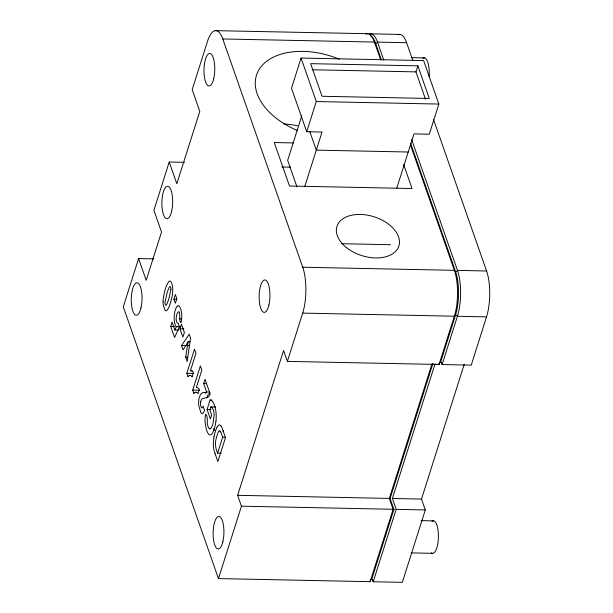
<?xml version="1.0" encoding="UTF-8"?>
<svg xmlns="http://www.w3.org/2000/svg" width="613" height="613" viewBox="0 0 613 613"><rect width="100%" height="100%" fill="white"/><g stroke="black" fill="none" stroke-linecap="round" stroke-linejoin="round"><path stroke-width="0.92" d="M188.153 341.663L183.118 349.9L181.563 345.471L189.248 334.208L190.543 337.901L187.203 361.578L185.655 357.149L188.153 341.663L190.061 341.702M200.696 401.967L201.033 400.603A7.057 2.345 -88.8 0 1 202.236 398.68L207.891 397.293A14.383 4.774 -88.8 0 0 208.32 396.933A15.179 5.034 -88.8 0 0 210.159 393.883L205.026 379.24L203.662 383.562L206.612 391.991L209.485 392.052M213.975 436.885L214.052 436.502A27.355 9.08 -88.8 0 1 215.408 431.299A21.784 7.226 -88.8 0 1 217.24 426.763M177.793 305.979L178.421 305.849A9.662 3.211 -88.8 0 1 179.586 306.615L180.467 308.293A15.064 5.004 -88.8 0 1 180.873 309.496L181.433 311.902A9.517 3.157 -88.8 0 1 181.747 314.952A9.601 3.188 -88.8 0 1 181.509 319.925L181.004 322.522C178.283 322.499 181.578 306.163 177.111 313.641A14.03 4.659 -88.8 0 0 176.843 314.469L176.23 317.626A4.191 1.387 -88.8 0 0 176.192 318.377A4.398 1.456 -88.8 0 0 176.529 321.419A5.686 1.885 -88.8 0 0 176.644 321.771A5.463 1.816 -88.8 0 0 177.372 322.997L178.314 323.143L179.31 327.028L174.575 337.441L170.721 326.438L172.084 322.116L174.851 330.001L178.682 330.078M206.842 397.96L208.152 394.55L209.96 392.887M216.381 437.575L215.768 440.149A8.996 2.981 -88.8 0 0 215.676 440.647L215.393 444.823L216.067 448.662A41.033 13.616 -88.8 0 0 216.481 449.95L217.592 453.153L221.423 453.229M153.848 258.878L138.584 258.563L123.274 306.829L218.473 578.588L370.152 581.691L393.117 509.288L389.309 498.415L432.088 363.563M184.475 162.338L169.211 162.024L153.901 210.29L161.518 232.036L146.201 280.302L138.584 258.563M173.9 299.182L175.364 294.562L176.82 298.723L175.356 303.335L173.9 299.182L176.774 299.236M180 328.806L181.463 324.185L184.383 332.507L182.912 337.119L180 328.806L183.831 328.882M188.022 376.689L186.842 373.317L194.497 349.18L195.953 353.341L190.451 370.681A21.639 7.18 -88.8 0 1 193.44 372.574L192.114 376.734M193.9 393.462L192.72 390.09L200.374 365.953L201.83 370.114L196.329 387.454A21.639 7.18 -88.8 0 1 199.317 389.355L197.991 393.508A18.727 6.214 -88.8 0 0 196.037 392.297M396.665 188.436L413.967 133.91L429.284 134.224L438.854 104.057L423.621 60.572L301.06 58.066L291.489 88.234L306.715 131.718L322.04 132.033L304.738 186.559M205.822 393.148L206.152 392.105M215.653 406.978L210.864 406.879L209.907 409.905L211.646 414.871L210.366 418.894L207.079 409.499L210.098 399.983L211.692 400.68A26.757 8.881 -88.8 0 1 212.297 401.3M301.811 115.727L287.658 160.353L296.953 186.896M306.715 131.718L316.285 101.543L301.06 58.066M217.592 453.153L222.649 437.215L221.508 433.95A26.773 8.881 -88.8 0 0 220.764 432.004M218.473 578.588L241.445 506.185L237.637 495.319L283.574 350.506L287.382 361.379L439.054 364.482L454.371 316.208A32.466 10.773 -88.8 0 0 457.528 294.815L457.551 292.776A32.451 10.766 -88.8 0 0 454.409 270.341L410.365 144.607M287.382 361.379L302.692 313.105A32.489 10.781 -88.8 0 0 302.73 267.23L222.764 38.956A32.489 10.781 -88.8 0 0 207.493 41.347L192.183 89.621L199.792 111.359L176.828 183.762L169.211 162.024M425.522 99.206L415.951 71.882L417.867 65.852L310.622 63.66L322.047 96.272L429.292 98.463L417.867 65.852M432.954 363.417L390.083 498.568L393.891 509.441L371.685 579.431M464.24 364.283L421.483 499.074L425.292 509.947L402.327 582.35L373.217 581.752L396.182 509.349L392.374 498.484L435.13 363.693M433.483 119.412L486.584 270.992A32.489 10.781 -88.8 0 1 486.538 316.867L471.228 365.141L442.119 364.543L441.237 362.03M439.291 363.264L439.107 363.884A3.195 3.011 81.1 0 0 439.054 364.482L438.816 363.8M370.39 580.48L370.214 581.063A3.195 3.011 81.1 0 0 370.152 581.691M174.851 330.001L176.36 326.683A10.038 3.333 -88.8 0 1 175.195 324.744A10.781 3.578 -88.8 0 1 174.904 323.833L174.705 323.074A9.164 3.042 -88.8 0 1 174.23 319.595L174.192 318.614A10.927 3.624 -88.8 0 1 174.184 317.595A10.015 3.326 -88.8 0 1 174.567 313.097L175.08 310.76A14.781 4.904 -88.8 0 1 175.349 309.856A12.068 4.007 -88.8 0 1 177.785 305.941M219.056 431.069L219.577 430.77A6.23 2.069 -88.8 0 1 220.55 431.636L220.757 432.019M210.067 428.862L211.293 427.836L212.542 425.008A23.823 7.908 -88.8 0 0 213.017 423.468L214.136 415.039A7.977 2.644 -88.8 0 0 213.845 412.082L213.5 410.58M366.812 33.753L367.493 33.707L215.132 30.65M369.877 33.815L398.986 34.412M390.458 498.576L389.768 498.561M394.289 509.441L393.554 509.426M222.764 38.956L374.443 42.059A1.624 1.142 -19.3 0 0 375.593 43.293L381.209 59.346M412.932 60.764L406.611 42.718L377.508 42.121A1.624 1.142 -19.3 0 1 375.593 43.293A30.842 10.237 -88.8 0 0 370.589 35.807M411.99 57.637L424.441 57.89M312.538 69.767L415.951 71.882M316.285 101.543L438.854 104.057M293.412 142.929L274.256 142.538L289.489 186.023L412.059 188.528L403.668 164.568M408.22 152.009L316.3 150.131L309.772 131.496M281.926 166.989L290.547 167.165M341.679 243.713L390.512 244.71M302.73 267.23L454.409 270.333A1.624 1.142 -19.3 0 0 455.559 271.574A30.842 10.237 -88.8 0 1 455.513 315.151L440.586 362.214L440.379 361.609M486.584 270.992L457.474 270.394A1.624 1.142 -19.3 0 1 455.559 271.574L410.572 143.166M302.692 313.105L454.371 316.208A1.624 1.019 17.6 0 1 455.52 315.151A1.624 1.019 17.6 0 1 457.428 316.27L486.538 316.867M179.394 318.844L181.31 318.883M170.721 326.438L174.544 326.514M176.36 326.683L180.191 326.76M187.494 345.441L189.409 345.479M181.563 345.471L186.352 345.571M185.655 357.149L187.57 357.187M190.451 370.681L192.367 370.719M186.842 373.317L193.547 373.455M203.662 383.562L206.527 383.623M192.72 390.09L199.424 390.228M210.098 399.983L212.006 400.021M207.079 409.499L210.903 409.576M222.649 437.215L225.523 437.276M237.637 495.319L389.309 498.415M392.374 498.484L421.483 499.074M241.445 506.185L393.117 509.288M396.182 509.349L425.292 509.947M421.131 520.629L433.583 520.881M411.369 552.888L432.433 553.324M190.168 375.447L190.015 375.424A11.509 3.816 -88.8 0 0 188.015 376.635M196.045 392.22L195.892 392.197A11.509 3.816 -88.8 0 0 193.892 393.416M221.086 426.05L221.523 426.786A25.21 8.367 -88.8 0 1 222.596 429.429L225.477 437.621L217.868 461.604L215.079 453.628M383.83 60.166L377.508 42.121A32.474 10.773 -88.8 0 0 368.781 34.159M411.637 139.565L457.474 270.394A32.466 10.773 -88.8 0 1 457.428 316.262L442.119 364.543A3.195 3.011 81.1 0 0 442.073 363.961L441.889 363.317A1.732 1.632 81.1 0 0 440.609 362.13A1.732 1.632 81.1 0 0 440.195 362.252M380.688 59.89L374.443 42.059A32.466 10.773 -88.8 0 0 365.854 34.037M372.581 579.952L373.217 581.752A3.195 3.011 81.1 0 0 373.164 581.178L372.995 580.565A1.732 1.632 81.1 0 0 371.7 579.339M213.684 428.564L213.975 429.575A26.704 8.858 -88.8 0 0 214.305 430.579M397.868 34.757A32.489 10.781 -88.8 0 1 406.611 42.718M439.337 363.279A1.732 1.632 81.1 0 1 439.667 362.674M370.436 580.496A1.732 1.632 81.1 0 1 370.765 579.883M371.294 579.461A1.732 1.632 81.1 0 1 371.67 579.339M431.912 521.402A16.244 5.387 -88.8 0 1 438.402 537.08A16.244 5.387 -88.8 0 1 431.353 552.811M422.778 58.404A16.244 5.387 -88.8 0 1 429.154 76.602M283.911 123.949A64.978 40.719 17.6 0 1 297.657 125.818M297.619 130.584A64.978 40.719 17.6 0 1 258.778 70.028A64.978 40.719 17.6 0 1 339.196 59.162M190.16 375.524A18.727 6.214 -88.8 0 1 192.13 376.658M205.026 392.994A18.727 6.214 -88.8 0 1 205.248 393.178M200.673 401.929A3.831 1.272 -88.8 0 0 200.811 405.998L200.911 406.35A6.758 2.245 -88.8 0 0 201.141 407.001L201.256 407.27A4.13 1.372 -88.8 0 0 202.022 408.005L203.217 406.143L204.535 410.741L202.642 413.622A7.264 2.414 -88.8 0 1 202.037 413.66A10.674 3.54 -88.8 0 1 200.888 412.633L198.765 405.614A8.712 2.889 -88.8 0 1 198.627 403.316L198.643 401.936A8.214 2.728 -88.8 0 1 199.095 398.182L200.497 394.389L202.566 392.634A40.994 13.601 -88.8 0 1 203.539 392.512L205.792 392.435A10.628 3.525 -88.8 0 0 206.612 391.998M215.929 421.116A20.528 6.812 -88.8 0 1 214.159 429.2A18.758 6.222 -88.8 0 1 211.707 434.088A14.551 4.827 -88.8 0 1 208.834 434.379A12.314 4.084 -88.8 0 1 208.282 433.805L206.78 430.801A26.704 8.858 -88.8 0 1 206.313 429.422L205.041 422.296A11.019 3.655 -88.8 0 1 205.248 416.725L205.661 414.25C208.803 417.622 206.167 422.196 207.922 426.096A12.275 4.069 -88.8 0 0 208.251 426.993L208.91 428.211A8.069 2.682 -88.8 0 0 210.067 428.862M215.983 421.154A14.712 4.881 -88.8 0 0 215.125 407.591L214.765 406.235A22.198 7.364 -88.8 0 0 214.366 405.063A21.202 7.034 -88.8 0 0 212.297 401.316M210.864 406.856A13.992 4.643 -88.8 0 1 212.136 407.791A11.026 3.663 -88.8 0 1 213.508 410.564M223.063 431.429A30.435 10.099 -88.8 0 1 223.186 431.069A21.784 7.226 -88.8 0 1 223.416 430.387M221.078 426.112A11.785 3.908 -88.8 0 0 219.408 424.824A14.536 4.82 -88.8 0 0 217.263 426.878M213.991 436.908A14.321 4.751 -88.8 0 0 213.324 443.958A10.942 3.632 -88.8 0 0 213.776 449.061A9.777 3.249 -88.8 0 0 213.876 449.544L214.45 451.72A40.136 13.317 -88.8 0 0 215.079 453.628M216.397 437.605A31.094 10.321 -88.8 0 1 217.899 433.046L218.435 431.95A10.107 3.356 -88.8 0 1 219.056 431.062M170.958 289.382L168.881 298.608A83.506 27.708 -88.8 0 1 168.246 300.577L166.989 303.895A11.103 3.686 -88.8 0 1 166.728 304.408A8.383 2.781 -88.8 0 1 166.407 304.929L165.908 305.305A3.126 1.034 -88.8 0 1 164.92 302.63L167.004 293.244A83.291 27.639 -88.8 0 1 167.64 291.282L169.081 287.589A8.383 2.781 -88.8 0 1 169.472 286.938L170.016 286.57A3.142 1.042 -88.8 0 1 170.958 289.236L170.958 289.382M163.073 301.289L163.073 302.324A8.39 2.781 -88.8 0 0 163.311 305.228L165.073 310.27A8.337 2.766 -88.8 0 0 166.046 310.845L166.215 310.837A9.279 3.08 -88.8 0 0 166.774 310.599L168.376 308.4L170.153 303.918A53.27 17.677 -88.8 0 0 170.935 301.397L172.483 294.638L172.789 289.267A9.026 2.996 -88.8 0 0 172.414 285.788L171.977 284.049A12.674 4.207 -88.8 0 0 171.556 282.907L170.805 281.605A8.337 2.766 -88.8 0 0 169.839 281.022L169.663 281.038A9.264 3.073 -88.8 0 0 169.104 281.275C165.173 286.355 164.108 293.229 163.165 299.458A9.877 3.28 -88.8 0 0 163.073 301.289M346.222 247.391A32.489 20.359 17.6 0 0 398.626 246.732A32.489 20.359 17.6 0 0 358.881 214.443A32.489 20.359 17.6 0 0 346.222 247.391M141.005 307.833A16.244 5.387 -88.8 0 0 137.212 282.785A16.244 5.387 -88.8 0 0 131.711 306.393A16.244 5.387 -88.8 0 0 141.005 307.833M171.632 211.293A16.244 5.387 -88.8 0 0 167.839 186.245A16.244 5.387 -88.8 0 0 162.33 209.853A16.244 5.387 -88.8 0 0 171.632 211.293M213.738 78.556A16.244 5.387 -88.8 0 0 209.945 53.5A16.244 5.387 -88.8 0 0 204.443 77.108A16.244 5.387 -88.8 0 0 213.738 78.556M268.892 304.99A16.244 5.387 -88.8 0 0 265.1 279.934A16.244 5.387 -88.8 0 0 259.598 303.542A16.244 5.387 -88.8 0 0 268.892 304.99M222.879 541.547A16.244 5.387 -88.8 0 0 219.086 516.498A16.244 5.387 -88.8 0 0 213.577 540.107A16.244 5.387 -88.8 0 0 222.879 541.547"/></g></svg>
